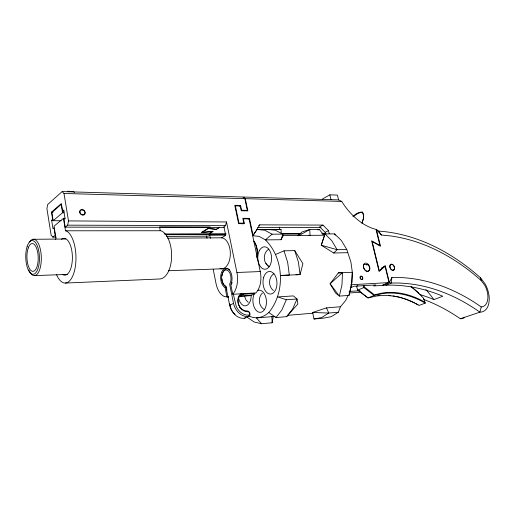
<?xml version="1.0" encoding="UTF-8"?>
<svg xmlns="http://www.w3.org/2000/svg" width="515" height="515" viewBox="0 0 515 515"><rect width="100%" height="100%" fill="white"/><g stroke="black" fill="none" stroke-linecap="round" stroke-linejoin="round"><path stroke-width="0.77" d="M264.523 309.618C258.562 306.489 257.564 297.606 262.412 293.041M342.481 272.673L330.109 283.784L339.346 296.086L335.638 293.132L330.109 283.784L338.329 272.886L342.481 272.673L341.979 284.789L339.346 296.086L348.983 295.423L351.623 284.235L352.331 272.255L351.887 282.574L348.983 295.423M391.864 277.476L391.31 283.057L386.108 285.188L382.445 285.413L389.392 282.555L391.31 283.057A277.83 182.812 81.4 0 1 479.896 312.161A20.471 12.515 68.5 0 0 488.922 302.91L489.25 299.357A20.471 12.515 68.5 0 0 485.162 284.016L480.521 277.797A276.761 187.26 79 0 0 378.557 231.1L376.407 229.568L380.501 246.267L372.184 241.574L379.265 270.697L385.22 265.534L389.392 282.555L391.864 277.476L399.827 277.527A284.705 187.054 81.3 0 1 475.261 302.872L481.255 306.934L482.677 306.728A15.811 9.643 68.4 0 0 484.75 285.284L481.158 280.463L473.839 274.244A271.431 183.16 78.9 0 0 390.151 235.883L381.428 235.033L376.407 229.568M247.2 317.266L254.14 321.997L261.581 323.729L272.158 322.776L273.195 316.802M52.884 237.132L55.195 235.258L54.024 227.92L53 228.776L51.642 220.272L52.665 219.409L51.5 212.129L61.369 203.541L62.573 210.963L63.641 210.049L65.064 218.753L63.989 219.641L65.205 227.141L67.645 225.158L68.489 220.909L63.995 193.466L62.154 191.574L47.695 204.5L46.923 208.607L51.127 235.13L52.884 237.132L56.09 237.112M481.255 306.934L479.896 312.161L460.32 318.74A270.278 181.872 82 0 0 423.626 299.421M220.008 268.547A15.54 8.935 88.6 0 0 230.244 255.897A15.54 8.935 88.6 0 0 222.538 237.93L221.514 237.866L225.705 235.381L223.916 226.632L225.493 225.673L226.516 221.965L68.489 220.909M281.055 239.726L282.96 236.218L282.761 234.132L272.087 234.183L264.742 230.224L257.197 229.503L252.55 235.696L259.09 236.379L265.431 239.887L281.055 239.726L282.761 234.132L275.383 230.211L267.8 229.497M340.441 306.753L326.51 307.867L312.624 312.463L314.015 319.004L323.562 318.148L331.222 316.693L338.361 312.232L340.441 306.753L345.694 300.47L347.979 295.655M275.989 317.555L286.643 316.641L297.863 304.005L297.026 299.003L286.321 299.743L281.905 309.888L275.989 317.555L268.817 312.476C263.545 317.517 255.157 319.718 248.706 315.689M55.556 239.359L55.993 238.439L54.036 226.182L63.467 218.309L64.999 218.328M329.24 233.694L328.525 230.591L322.918 225.087L259.837 224.843L253.097 235.574L249.447 218.354L242.81 218.296L243.833 223.15L242.552 223.909M62.154 191.574L242.674 197.007L244.818 198.648L247.297 210.345L241.574 210.242L240.563 205.427L234.782 205.298L238.619 223.658L244.406 223.69L243.383 218.836L249.106 218.894L260.262 271.553A18.707 11.221 87.5 0 1 259.779 286.005L258.131 289.99L256.026 292.88L232.761 294.29L234.834 291.336L236.449 287.267A19.113 11.066 87.5 0 0 236.913 272.493L226.516 221.965M268.817 312.476C285.548 292.308 284.055 258.376 265.431 239.887L272.087 234.183M286.643 316.641L292.591 309.052L297.026 299.003L293.37 295.906L277.694 296.93L286.321 299.743M346.775 249.505L341.342 240.466L334.602 233.881L324.984 233.926L321.257 245.217L333.72 253.02L337.125 249.711L346.775 249.505L350.902 262.032L352.331 272.255L338.329 272.886M350.522 287.769L354.082 286.25L375.886 284.95L373.472 285.954L382.091 285.432L389.037 282.574L385.059 266.326L379.098 271.502L371.637 240.801L379.954 245.494L376.027 229.452L372.487 228.377A53.933 35.175 61.6 0 1 343.087 203.56L341.76 201.423L338.587 199.897L243.125 197.02L245.269 198.661L341.76 201.423M62.56 212.734L61.201 204.391L51.854 212.515L53.161 220.703L62.56 212.734L64.092 212.753M268.733 249.138C262.547 253.077 262.882 263.519 269.557 266.809M297.516 235.561L302.344 231.834L309.766 229.484L319.339 229.484L323.941 235.252L282.329 235.51M273.999 273.6C268.257 277.27 268.058 286.385 273.407 290.518M239.301 206.219L240.563 205.427M219.236 227.379L216.197 229.239L208.157 228.287L201.268 232.561L212.341 231.602L208.781 233.778L164.143 233.977M225.615 235.149L209.747 235.239L208.247 236.153L166.603 236.417M219.654 227.443L216.281 229.484L208.24 228.531L202.138 232.323L213.204 231.364L209.251 233.778L226.046 233.713M248.166 219.12L249.447 218.354M258.549 225.589L259.837 224.843M298.649 235.812L309.766 229.484L310.043 235.342L308.466 235.567M322.39 199.048L329.864 194.831L337.447 195.095L338.587 199.897M322.918 225.087L319.59 226.838L325.184 232.317L325.615 234.183M325.184 232.317L328.525 230.591M243.582 294.226L239.694 296.119L251.166 295.398L255.08 293.524L243.582 294.226A8.678 6.817 64.9 0 0 238.278 303.071A8.678 6.817 64.9 0 0 247.033 310.944A2.903 2.285 66 0 1 249.93 313.564A2.903 2.285 66 0 1 248.185 316.551L244.252 318.322A14.375 11.349 64.9 0 1 229.664 305.234L225.821 286.224L224.27 285.201A8.137 4.712 87.5 0 1 221.682 276.207L222.738 272.544A8.098 4.687 87.5 0 1 228.879 271.502A8.098 4.687 87.5 0 1 230.559 281.93L229.651 284.235L233.54 303.38A14.465 11.369 64.9 0 0 245.069 316.319L248.185 316.551M229.664 305.234L233.54 303.38M366.661 265.103L368.09 264.465L369.558 267.143A4.146 2.845 65.8 0 1 366.757 271.115A4.146 2.845 65.8 0 1 363.577 265.386L363.822 264.626L368.09 264.465M381.615 267.826L385.059 266.326M275.705 254.429L284.016 250.831L294.747 250.605L302.904 263.674L300.071 274.579L295.977 274.785M357.835 285.677L356.483 286.25L357.777 290.106L367.929 297.96L376.259 296.074A116.731 79.812 74.3 0 1 419.017 305.44L425.248 303.142L423.575 298.307M357.777 290.106L363.886 287.55L374.077 295.481L382.413 293.608A117.684 79.864 74.2 0 1 425.248 303.142M367.929 297.96L374.077 295.481M419.841 294.516A272.255 182.143 81.8 0 1 430.173 298.076L433.823 299.595L442.816 296.273L439.16 294.728A275.763 182.58 81.5 0 0 386.108 285.188M317.852 229.948L319.339 229.484M314.015 319.004L321.65 317.549L328.763 313.049L338.361 312.232M275.029 316.397L256.373 317.967L261.581 323.729M287.666 315.328L312.946 313.204M349.106 292.984L361.009 292.192M349.093 291.458L359.953 290.756M213.216 269.442L216.017 283.462A19.113 11.066 87.5 0 0 221.566 294.747L224.289 296.576L228.602 297.033M238.992 296.382L250.187 295.681L248.809 295.41M350.606 284.801L389.037 282.574M232.761 294.29L230.778 284.563L231.486 282.774A9.843 5.697 87.5 0 0 228.827 269.429A9.843 5.697 87.5 0 0 221.199 273.343A9.843 5.697 87.5 0 0 223.845 286.694L225.055 287.492L226.651 287.402M65.392 283.057L159.805 278.976A24.347 12.63 88.5 0 0 171.624 256.612A24.347 12.63 88.5 0 0 160.938 230.746L65.495 230.791L63.467 218.309M236.913 272.493L260.262 271.553M34.724 275.602L67.562 274.405M168.489 270.736L222.158 268.785M333.72 253.02L347.709 252.678M32.876 239.275L65.785 239.018M167.703 238.213L222.28 237.782M165.83 234.724L225.963 234.434M282.671 234.158L299.556 234.074M322.068 233.971L326.092 233.952M323.182 234.615L325.596 234.602M281.203 233.488L301.127 233.404M321.856 233.321L325.042 233.308M256.837 229.375L281.042 229.478L281.229 233.437M256.457 229.484L281.042 229.478M210.197 226.993L159.541 226.903L160.249 230.669M65.205 227.141L224.186 227.398M257.558 227.45L320.98 227.553M67.645 225.158L225.493 225.673M51.642 220.272L53.251 220.285M53.161 220.703L61.118 220.755M243.833 223.15L238.973 223.117L235.361 205.846L240.215 205.949L241.226 210.77L247.863 210.88L245.269 198.661M51.5 212.129L53.109 212.148M62.573 210.963L64.182 210.983M63.995 193.466L244.818 198.648M67.304 191.271L73.31 191.451L74.469 192.475M312.624 312.463L328.763 313.049L326.51 307.867M65.495 230.791L66.12 230.875A26.342 11.427 88.5 0 1 74.791 269.557A26.342 11.427 88.5 0 1 56.508 274.566M415.245 303.264L418.071 304.79M424.991 302.228L421.45 300.297A118.276 80.231 74.2 0 0 382.626 292.984L374.399 294.818L364.511 287.119L364.073 285.838M357.725 289.964L367.575 297.58M421.379 295.919L418.727 293.241A81.434 55.813 71.1 0 0 411.002 286.63M248.224 302.357L245.996 299.923L244.728 296.698M421.186 295.713L423.665 298.41M265.869 263.435L268.154 265.985M239.597 307.185L241.026 308.929M378.557 231.1L381.428 235.033M334.602 233.881L335.252 235.201M363.23 285.606L363.886 287.55M294.747 250.605L298.41 262.058L300.071 274.579L280.269 275.493L289.333 275.062L287.673 262.405L284.016 250.831M480.521 277.797L481.158 280.463M329.864 194.831L331.003 199.666M279.336 227.141L279.825 229.368M233.237 293.672L236.205 306.328A13.313 10.454 64.9 0 0 248.61 315.122A1.732 1.365 66 0 0 249.685 313.558A1.732 1.365 66 0 0 248.288 311.807L245.797 311.614A9.856 7.738 64.9 0 1 237.975 302.826A9.856 7.738 64.9 0 1 242.011 293.235M226.883 290.074L226.265 287.01A9.257 5.369 87.5 0 1 222.383 281.415M228.119 296.202L228.428 297.734M229.671 303.863L231.048 308.768A13.203 10.429 64.9 0 0 232.374 311.227M225.055 287.492L226.999 297.136M209.747 235.239L210.371 238.361M206.528 235.954L206.998 238.291M221.991 278.866L222.21 280.662M271.869 316.661L272.158 322.776M257.352 290.563A11.137 6.766 86.2 0 1 266.455 302.028A11.137 6.766 86.2 0 1 257.326 311.401A11.137 6.766 86.2 0 1 254.481 293.505M251.153 294.831A10.892 6.47 86.6 0 1 246.016 305.755A10.892 6.47 86.6 0 1 238.554 297.928M29.6 242.05A18.212 7.397 88.4 0 1 39.655 246.698A18.212 7.397 88.4 0 1 38.973 271.418A18.212 7.397 88.4 0 1 28.834 269.931M253.863 241.117A15.154 9.083 88.7 0 1 256.927 257.082M253.927 241.438A14.021 8.414 88.7 0 1 256.908 258.015M464.652 317.523A20.014 12.566 68.6 0 1 460.32 318.74M425.847 289.527A95.816 65.888 71.1 0 1 433.823 299.595M61.446 239.288A18.437 7.995 88.5 0 1 72.358 255.852A18.437 7.995 88.5 0 1 62.965 274.695M221.991 275.911A9.257 5.369 87.5 0 1 224.205 270.188L225.448 269.184A9.257 5.369 87.5 0 1 229.561 269.847M232.13 282.445A9.257 5.369 87.5 0 1 231.357 284.409M245.719 317.369A2.884 2.279 66 0 1 244.252 318.322M235.027 314.33A13.203 10.429 64.9 0 1 232.761 311.794M362.38 222.313A52.685 34.595 65.5 0 1 363.23 219.493A8.755 5.91 62.8 0 0 362.367 211.961A27.514 18.566 64.3 0 0 352.93 216.712M361.994 223.362A53.18 34.911 65.5 0 1 363.204 219.055L363.358 218.527A8.259 5.575 62.8 0 0 362.669 212.534L360.944 212.483A27.025 18.225 64.3 0 0 354.436 215.965M377.913 295.462A117.208 80.173 74.3 0 1 379.336 295.333M388.683 295.34A117.208 80.173 74.3 0 1 390.853 295.552M393.022 295.842A117.208 80.173 74.3 0 1 394.471 296.08M395.919 296.357A117.208 80.173 74.3 0 1 397.368 296.659M398.089 296.827A117.208 80.173 74.3 0 1 401.7 297.779M402.421 297.992A117.208 80.173 74.3 0 1 414.536 302.884M411.253 286.887A80.952 55.453 71.1 0 1 418.933 293.46M324.984 233.926L321.257 245.217L337.125 249.711L331.699 240.582L324.984 233.926M362.766 278.634L362.644 279.008A1.835 1.268 66.3 0 1 360.783 279.104A1.835 1.268 66.3 0 1 360.197 276.626L360.403 276.33A1.835 1.268 66.3 0 1 362.051 276.529A1.835 1.268 66.3 0 1 362.766 278.634M393.988 269.918L393.518 270.253A3.277 2.189 66.3 0 1 389.906 267.349A3.277 2.189 66.3 0 1 392.024 264.214L392.649 264.504A3.277 2.189 66.3 0 1 393.988 269.918M361.067 276.317L360.783 276.381A1.571 1.088 66.3 0 0 360.243 277.482L360.294 277.875A1.571 1.088 66.3 0 0 361.775 279.317A1.571 1.088 66.3 0 0 362.547 277.759A1.571 1.088 66.3 0 0 361.067 276.317M392.037 264.446L391.471 264.369A3.026 2.021 66.3 0 0 390.08 267.343A3.026 2.021 66.3 0 0 392.894 270.143A3.026 2.021 66.3 0 0 394.278 267.169L394.02 266.429A3.026 2.021 66.3 0 0 392.037 264.446M82.677 209.959L82.033 209.869A2.684 2.234 45.1 0 0 80.012 212.302A2.684 2.234 45.1 0 0 82.857 214.807A2.684 2.234 45.1 0 0 84.878 212.367L84.685 211.729A2.684 2.234 45.1 0 0 82.677 209.959M263.699 277.244A11.311 6.991 87.1 0 0 270.433 294.046A11.311 6.991 87.1 0 0 275.802 276.948A11.311 6.991 87.1 0 0 263.699 277.244M259.502 250.38A11.233 6.901 88.4 0 0 263.352 268.972A11.233 6.901 88.4 0 0 271.231 254.706A11.233 6.901 88.4 0 0 259.502 250.38M79.709 212.309A3.019 2.511 45.1 0 0 84.222 214.755A3.019 2.511 45.1 0 0 83.404 209.946A3.019 2.511 45.1 0 0 79.709 212.309M28.222 247.979A13.905 5.633 88.4 0 0 31.615 270.999A13.905 5.633 88.4 0 0 37.865 253.374A13.905 5.633 88.4 0 0 28.222 247.979M27.166 246.421A16.879 6.837 88.4 0 0 31.705 274.025A16.879 6.837 88.4 0 0 38.934 251.899A16.879 6.837 88.4 0 0 27.166 246.421M363.313 266.319A4.403 3.019 65.8 0 0 368.399 271.289A4.403 3.019 65.8 0 0 368.096 264.195A4.403 3.019 65.8 0 0 363.313 266.319"/></g></svg>
